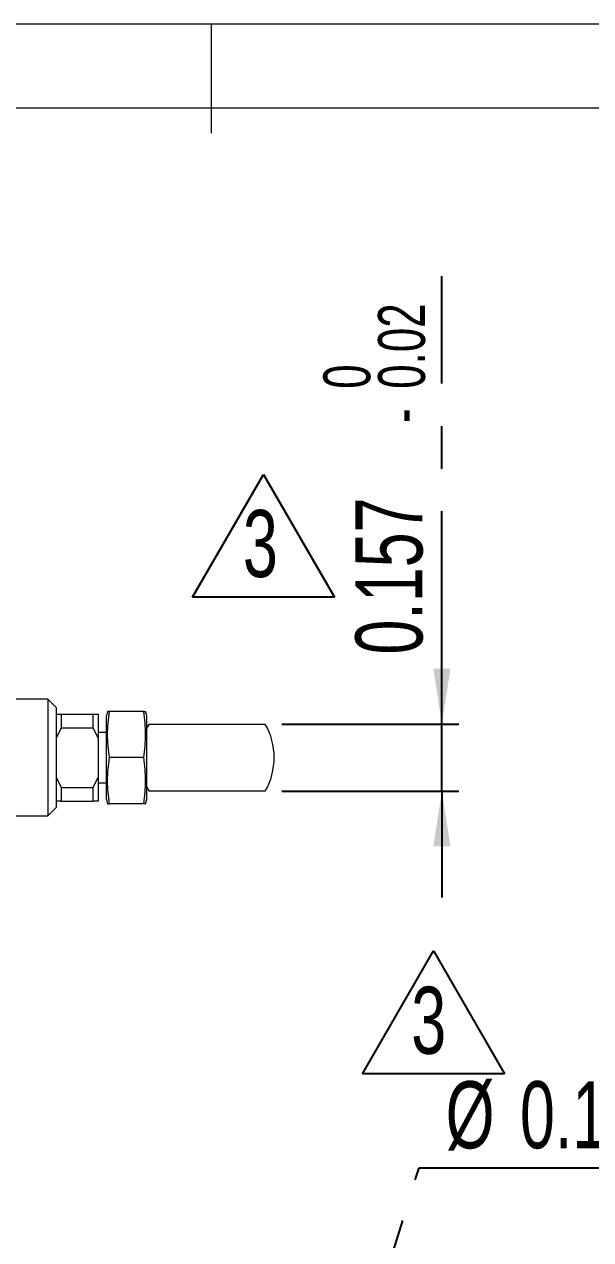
# Model space of a CAD drawing. Header units: inches. Extents: x 0.2 to 16.3, y 0.2 to 11.5.
# Drawn here: x 9.797 to 11.127, y 8.641 to 11.496 of the extents above; entities that cross this region are included whole.
import ezdxf

# ---------------------------------------------------------------- set-up
doc = ezdxf.new("R2010")
doc.units = ezdxf.units.IN
doc.header["$MEASUREMENT"] = 0
doc.linetypes.add('CENTERX2', pattern=[0.8, 0.5, -0.1, 0.1, -0.1])
doc.layers.add('CENTER_LINE', color=7, linetype='CENTERX2')
doc.styles.add('SLDTEXTSTYLE0', font='TXT', dxfattribs={"width": 0.7})
doc.dimstyles.new('SLDDIMSTYLE6', dxfattribs={"dimtxt": 0.15748, "dimasz": 0.13, "dimexe": 0, "dimexo": 0.0625, "dimgap": 0.03937, "dimtad": 0, "dimtih": 1, "dimtoh": 1, "dimdec": 3, "dimrnd": 1e-09, "dimdsep": 46, "dimtxsty": 'SLDTEXTSTYLE0', "dimsah": 1, "dimcen": 0, "dimadec": 0, "dimazin": 2, "dimtol": 1, "dimtp": 0.0039, "dimtm": 0.0039, "dimtfac": 1, "dimtdec": 3, "dimtmove": 0, "dimatfit": 3, "dimfxl": 1, "dimfrac": 2, "dimtolj": 1, "dimarcsym": 0})
doc.dimstyles.new('SLDDIMSTYLE9', dxfattribs={"dimtxt": 0.15748, "dimasz": 0.13, "dimexe": 0, "dimexo": 0.0625, "dimgap": 0.03937, "dimtad": 1, "dimdec": 3, "dimrnd": 1e-09, "dimdsep": 46, "dimtxsty": 'SLDTEXTSTYLE0', "dimsah": 1, "dimcen": 0.09, "dimadec": 0, "dimazin": 2, "dimtol": 1, "dimtm": 0.0196, "dimtfac": 1, "dimtdec": 3, "dimtmove": 0, "dimatfit": 0, "dimfxl": 1, "dimfrac": 2, "dimtolj": 1, "dimarcsym": 0})

# ---------------------------------------------------------------- blocks, each defined once
blk = doc.blocks.new('_D_18')
at = {"layer": 'CENTER_LINE'}
for p, q in [((10.2441, 7.2523), (10.7237, 8.8102)), ((10.7237, 8.8102), (12.5004, 8.8102)), ((10.2082, 7.1356), (10.2441, 7.2523)), ((10.2082, 7.1356), (10.1346, 6.8967))]:
    blk.add_line(p, q, dxfattribs=at)
for points in [[(10.2441, 7.2523), (10.3015, 7.3706), (10.2633, 7.3824)], [(10.2082, 7.1356), (10.1508, 7.0173), (10.1891, 7.0055)]]:
    blk.add_solid(points, dxfattribs=at)
at = {"layer": 'CENTER_LINE', "attachment_point": 1, "style": 'SLDTEXTSTYLE0'}
for s, insert, char_height in [('%%c', (10.7862, 9.0132), 0.15748), ('0.122', (10.9606, 9.0132), 0.15748), ('HOLE', (12.0087, 9.0132), 0.15748), ('±0.004', (11.5045, 8.9601), 0.11024)]:
    blk.add_mtext(s, dxfattribs=dict(at, insert=insert, char_height=char_height))
blk = doc.blocks.new('_D_26')
at = {"layer": 'CENTER_LINE'}
for p, q in [((10.7773, 9.8522), (10.7773, 10.9041)), ((10.4019, 9.8522), (10.8167, 9.8522)), ((10.7773, 9.6948), (10.7773, 9.8522)), ((10.4019, 9.6948), (10.8167, 9.6948)), ((10.7773, 9.6948), (10.7773, 9.4448))]:
    blk.add_line(p, q, dxfattribs=at)
for points in [[(10.7773, 9.8522), (10.7973, 9.9822), (10.7573, 9.9822)], [(10.7773, 9.6948), (10.7573, 9.5648), (10.7973, 9.5648)]]:
    blk.add_solid(points, dxfattribs=at)
at = {"layer": 'CENTER_LINE', "attachment_point": 1, "rotation": 90, "style": 'SLDTEXTSTYLE0'}
for s, insert, char_height in [('0.02', (10.6274, 10.6398), 0.11024), ('0', (10.499, 10.6398), 0.1102), ('-', (10.6274, 10.5596), 0.1102), ('0.157', (10.5743, 10.0156), 0.15748)]:
    blk.add_mtext(s, dxfattribs=dict(at, insert=insert, char_height=char_height))
blk = doc.blocks.new('SW_NOTE_0_7')
at = {"layer": 'CENTER_LINE', "color": 0}
for p, q in [((-0.1182, -0.002), (0.0485, 0.2867)), ((0.0485, 0.2867), (0.2152, -0.002)), ((0.2152, -0.002), (-0.1182, -0.002))]:
    blk.add_line(p, q, dxfattribs=at)
at = {"layer": 'CENTER_LINE', "color": 0, "insert": (0, 0.203), "char_height": 0.1575, "attachment_point": 1, "style": 'SLDTEXTSTYLE0'}
blk.add_mtext('3', dxfattribs=at)
blk = doc.blocks.new('SW_NOTE_0_10')
at = {"layer": 'CENTER_LINE', "color": 0}
for p, q in [((-0.1143, -0.0016), (0.0524, 0.2871)), ((0.0524, 0.2871), (0.2191, -0.0016)), ((0.2191, -0.0016), (-0.1143, -0.0016))]:
    blk.add_line(p, q, dxfattribs=at)
at = {"layer": 'CENTER_LINE', "color": 0, "insert": (0, 0.203), "char_height": 0.1575, "attachment_point": 1, "style": 'SLDTEXTSTYLE0'}
blk.add_mtext('3', dxfattribs=at)

msp = doc.modelspace()

# ---------------------------------------------------------------- linework, layer by layer
at = {"color": 7, "linetype": 'Continuous', "lineweight": 18}
for p, q in [((16.3386, 11.4961), (0.1969, 11.4961)), ((10.2362, 11.2402), (10.2362, 11.4961)), ((16.1516, 11.2992), (0.3937, 11.2992)), ((9.8521, 9.9105), (9.7419, 9.9105)), ((9.8718, 9.8908), (9.8521, 9.9105)), ((9.8521, 9.9105), (9.8521, 9.6365)), ((9.8718, 9.8908), (9.8718, 9.6562)), ((9.9926, 9.8818), (9.9899, 9.8719)), ((10.0773, 9.8818), (9.9971, 9.8818)), ((10.0844, 9.8719), (10.0818, 9.8818)), ((9.8718, 9.8756), (9.8837, 9.8756)), ((9.8837, 9.8756), (9.8837, 9.8433)), ((9.8837, 9.8756), (9.9584, 9.8756)), ((9.9584, 9.8433), (9.9584, 9.8756)), ((9.9584, 9.8756), (9.9703, 9.8756)), ((9.9703, 9.8756), (9.9703, 9.8192)), ((9.9899, 9.6751), (9.9899, 9.8719)), ((10.0844, 9.6751), (10.0844, 9.8719)), ((10.0898, 9.8522), (10.3625, 9.8522)), ((9.8837, 9.8433), (9.8718, 9.8191)), ((9.8837, 9.8433), (9.9584, 9.8433)), ((9.9703, 9.8192), (9.9584, 9.8433)), ((9.9899, 9.8326), (9.9703, 9.8326)), ((9.9703, 9.8192), (9.9703, 9.7273)), ((10.0773, 9.7735), (9.9971, 9.7735)), ((9.8718, 9.7273), (9.8836, 9.7033)), ((9.9584, 9.7033), (9.9703, 9.7273)), ((9.9703, 9.7273), (9.9703, 9.6709)), ((9.9703, 9.7145), (9.9899, 9.7145)), ((9.8836, 9.7033), (9.9584, 9.7033)), ((9.8836, 9.7033), (9.8836, 9.6709)), ((9.9584, 9.6709), (9.9584, 9.7033)), ((10.3625, 9.6948), (10.0898, 9.6948)), ((9.8521, 9.6365), (9.8718, 9.6562)), ((9.8836, 9.6709), (9.8718, 9.6709)), ((9.8836, 9.6709), (9.9584, 9.6709)), ((9.9703, 9.6709), (9.9584, 9.6709)), ((9.9899, 9.6751), (9.9926, 9.6652)), ((10.0773, 9.6652), (9.9971, 9.6652)), ((10.0818, 9.6652), (10.0844, 9.6751)), ((9.7419, 9.6365), (9.8521, 9.6365))]:
    msp.add_line(p, q, dxfattribs=at)
for start, end in [(150, 154.1581), (330, 30), (205.8419, 210)]:
    msp.add_arc((10.2262, 9.7735), 0.1575, start, end, dxfattribs=at)
for points, knots in [([(9.9971, 9.8818), (9.9946, 9.8818), (9.9918, 9.8818), (9.9929, 9.8818), (9.993, 9.8818)], [0, 0, 0, 0, 0.866936, 1, 1, 1, 1]), ([(9.9971, 9.7735), (9.9948, 9.7914), (9.9903, 9.8275), (9.9948, 9.8636), (9.9971, 9.8818)], [0, 0, 0, 0, 0.495216, 1, 1, 1, 1]), ([(10.0773, 9.7735), (10.0795, 9.7914), (10.084, 9.8275), (10.0796, 9.8636), (10.0773, 9.8818)], [0, 0, 0, 0, 0.495216, 1, 1, 1, 1]), ([(10.0773, 9.8818), (10.0798, 9.8818), (10.0826, 9.8818), (10.0815, 9.8818), (10.0813, 9.8818)], [0, 0, 0, 0, 0.8669364, 1, 1, 1, 1]), ([(9.9971, 9.6652), (9.9948, 9.6831), (9.9903, 9.7192), (9.9948, 9.7553), (9.9971, 9.7735)], [0, 0, 0, 0, 0.495216, 1, 1, 1, 1]), ([(10.0773, 9.6652), (10.0795, 9.6831), (10.084, 9.7192), (10.0796, 9.7553), (10.0773, 9.7735)], [0, 0, 0, 0, 0.495216, 1, 1, 1, 1]), ([(9.993, 9.6652), (9.9929, 9.6652), (9.9917, 9.6652), (9.9946, 9.6652), (9.9971, 9.6652)], [0, 0, 0, 0, 0.119831, 1, 1, 1, 1]), ([(10.0814, 9.6652), (10.0815, 9.6652), (10.0826, 9.6652), (10.0798, 9.6652), (10.0773, 9.6652)], [0, 0, 0, 0, 0.1198309, 1, 1, 1, 1])]:
    msp.add_open_spline(points, degree=3, knots=knots, dxfattribs=at)

# ---------------------------------------------------------------- block references
at = {"layer": 'CENTER_LINE'}
for name, p in [('SW_NOTE_0_7', (10.3102, 10.1522)), ('SW_NOTE_0_10', (10.7055, 9.0322))]:
    msp.add_blockref(name, p, dxfattribs=at)

# ---------------------------------------------------------------- dimensions: what is measured, and where the dimension line sits
dim = msp.add_linear_dim(base=(10.7773, 9.8522), p1=(10.3625, 9.6948), p2=(10.3625, 9.8522), angle=90, dimstyle='SLDDIMSTYLE9', dxfattribs=at)
dim.commit()
dim.dimension.update_dxf_attribs({"geometry": '_D_26', "text_midpoint": (10.7773, 10.4599), "dimtype": 160})
dim = msp.add_diameter_dim_2p(p1=(10.2441, 7.2523), p2=(10.2082, 7.1356), text='<> HOLE', dimstyle='SLDDIMSTYLE6', dxfattribs=at)
dim.commit()
dim.dimension.update_dxf_attribs({"geometry": '_D_18', "text_midpoint": (11.6433, 8.9216), "dimtype": 163})

doc.saveas('drawing.dxf')
